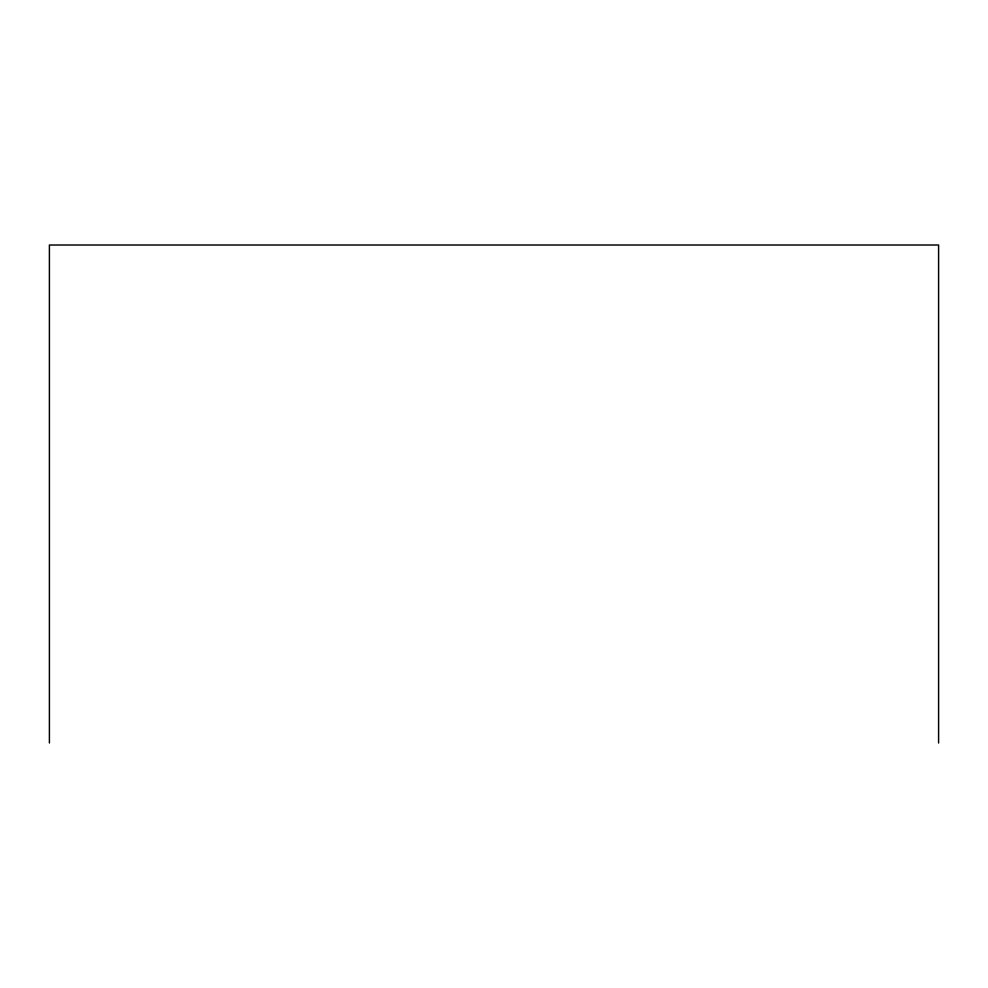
<?xml version="1.0" encoding="UTF-8"?>
<svg xmlns="http://www.w3.org/2000/svg" width="988" height="988" viewBox="0 0 988 988"><rect width="100%" height="100%" fill="white"/><g stroke="black" fill="none" stroke-linecap="round" stroke-linejoin="round"><path stroke-width="1.48" d="M938.6 742.988L938.6 245.012L49.4 245.012L49.4 742.988"/></g></svg>
